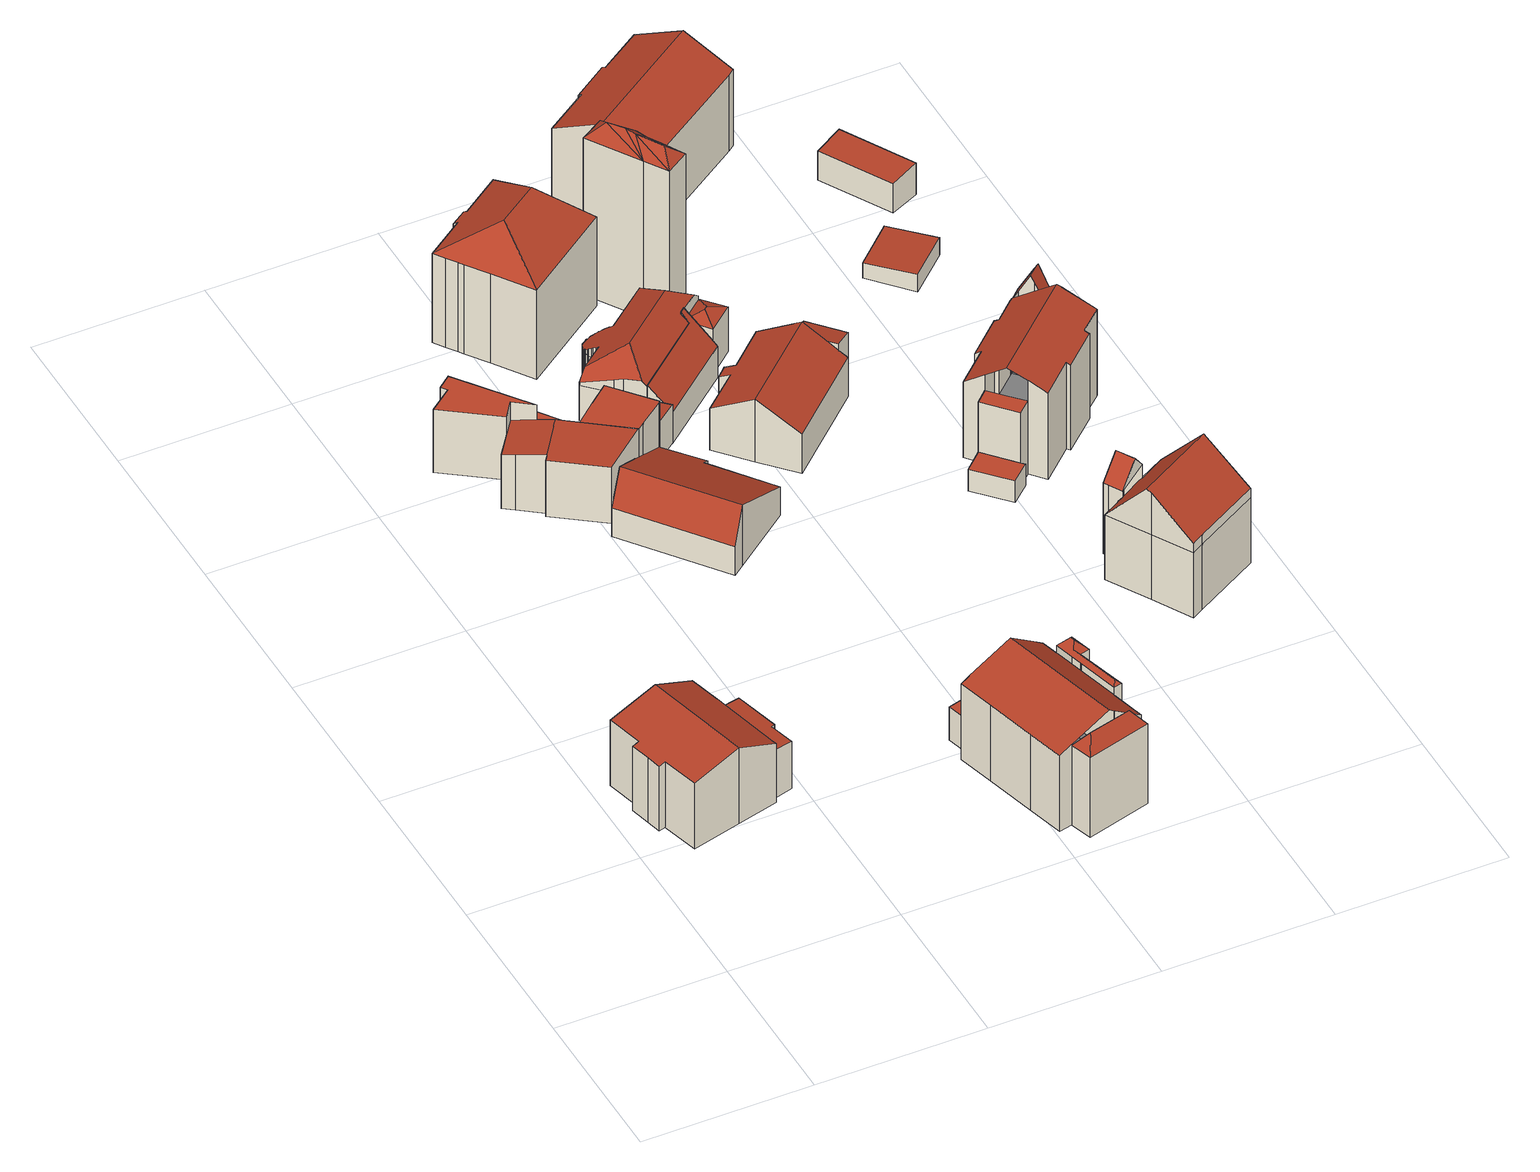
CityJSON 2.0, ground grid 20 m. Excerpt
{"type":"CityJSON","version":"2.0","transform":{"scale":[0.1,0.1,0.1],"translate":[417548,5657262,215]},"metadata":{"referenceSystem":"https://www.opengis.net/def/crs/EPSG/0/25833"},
"CityObjects":{
"building1":{"type":"Building","attributes":{"Gemeindeschluessel":14612000,"Geometrietyp2DReferenz":"3000","function":"31001_9998","roofType":"9999"},"children":["building1-1","building1-2"]},
"building1-1":{"type":"BuildingPart","attributes":{"Dachtyp_tdc":"tdcGableRoof","Dachneigung":13.13,"QualitaetDacherkennung":36,"Geometrietyp2DReferenz":"3000","measuredHeight":10.31,"roofType":"3100"},"parents":["building1"],"geometry":[{"type":"MultiSurface","lod":"2","boundaries":[[[0,1,2,3]],[[1,4,5,2]],[[4,6,7,5]],[[6,8,9,7]],[[8,10,11,9]],[[10,12,13,11]],[[12,14,15,13]],[[14,16,17,15]],[[16,18,19,17]],[[18,20,21,19]],[[20,22,23,21]],[[22,24,25,23]],[[24,26,25]],[[20,18,16,14,12,10,8,6,4]],[[4,1,0,24,22,20]],[[3,2,5,7,9,11,13,15,17,19,21,23,25]],[[0,3,27]]],"semantics":{"surfaces":[{"type":"WallSurface"},{"type":"RoofSurface"},{"type":"GroundSurface"}],"values":[0,0,0,0,0,0,0,0,0,0,0,0,0,1,1,2,0]}}]},
"building1-2":{"type":"BuildingPart","attributes":{"Dachtyp_tdc":"tdcPolyFlatRoof","Dachneigung":3.72,"QualitaetDacherkennung":61,"Geometrietyp2DReferenz":"3000","measuredHeight":6.53,"roofType":"2100"},"parents":["building1"],"geometry":[{"type":"MultiSurface","lod":"2","boundaries":[[[26,28,29,25]],[[28,30,31,29]],[[30,32,33,31]],[[32,34,35,33]],[[34,27,3,35]],[[34,32,30,28,26,27]],[[3,25,29,31,33,35]]],"semantics":{"surfaces":[{"type":"WallSurface"},{"type":"RoofSurface"},{"type":"GroundSurface"}],"values":[0,0,0,0,0,1,2]}}]},
"building2":{"type":"Building","attributes":{"Dachtyp_tdc":"tdcPolyFlatRoof","Gemeindeschluessel":14612000,"Dachneigung":0,"QualitaetDacherkennung":26,"Geometrietyp2DReferenz":"3000","measuredHeight":8.59,"function":"31001_9998","roofType":"1000"},"geometry":[{"type":"Solid","lod":"2","boundaries":[[[[36,37,38,39]],[[37,40,41,38]],[[40,42,43,41]],[[42,44,45,43]],[[44,46,47,45]],[[46,48,49,47]],[[48,50,51,49]],[[50,36,39,51]],[[50,48,46,44,42,40,37,36]],[[39,38,41,43,45,47,49,51]]]],"semantics":{"surfaces":[{"type":"WallSurface"},{"type":"RoofSurface"},{"type":"GroundSurface"}],"values":[[0,0,0,0,0,0,0,0,1,2]]}}]},
"building3":{"type":"Building","attributes":{"Gemeindeschluessel":14612000,"Geometrietyp2DReferenz":"3000","function":"31001_9998","roofType":"9999"},"children":["building3-1","building3-2"]},
"building3-1":{"type":"BuildingPart","attributes":{"Dachtyp_tdc":"tdcPolyFlatRoof","Dachneigung":3.4,"QualitaetDacherkennung":60,"Geometrietyp2DReferenz":"3000","measuredHeight":7.96,"roofType":"2100"},"parents":["building3"],"geometry":[{"type":"MultiSurface","lod":"2","boundaries":[[[52,53,54,55]],[[56,57,58,59]],[[56,60,61,57]],[[60,52,55,61]],[[60,56,59,62,53,52]],[[55,54,58,57,61]]],"semantics":{"surfaces":[{"type":"WallSurface"},{"type":"RoofSurface"},{"type":"GroundSurface"}],"values":[0,0,0,0,1,2]}}]},
"building3-2":{"type":"BuildingPart","attributes":{"Dachtyp_tdc":"tdcPolyFlatRoof","Dachneigung":7.46,"QualitaetDacherkennung":32,"Geometrietyp2DReferenz":"3000","measuredHeight":7.92,"roofType":"2100"},"parents":["building3"],"geometry":[{"type":"MultiSurface","lod":"2","boundaries":[[[63,64,65,66]],[[64,59,58,65]],[[67,68,69,54,53]],[[68,70,71,69]],[[70,72,73,71]],[[72,63,66,73]],[[72,70,68,67,62,59,64,63]],[[66,65,58,54,69,71,73]]],"semantics":{"surfaces":[{"type":"WallSurface"},{"type":"RoofSurface"},{"type":"GroundSurface"}],"values":[0,0,0,0,0,0,1,2]}}]},
"building4":{"type":"Building","attributes":{"Gemeindeschluessel":14612000,"Geometrietyp2DReferenz":"3000","function":"31001_9998","roofType":"9999"},"children":["building4-1","building4-2"]},
"building4-1":{"type":"BuildingPart","attributes":{"Dachtyp_tdc":"tdcPolyFlatRoof","Dachneigung":0,"QualitaetDacherkennung":65,"Geometrietyp2DReferenz":"3000","measuredHeight":7.98,"roofType":"1000"},"parents":["building4"],"geometry":[{"type":"MultiSurface","lod":"2","boundaries":[[[74,75,76,77]],[[75,78,79,76]],[[78,80,81,79]],[[80,82,83,84,81]],[[85,86,87,88,89]],[[86,74,77,87]],[[86,85,82,80,78,75,74]],[[77,76,79,81,84,88,87]]],"semantics":{"surfaces":[{"type":"WallSurface"},{"type":"RoofSurface"},{"type":"GroundSurface"}],"values":[0,0,0,0,0,0,1,2]}}]},
"building4-2":{"type":"BuildingPart","attributes":{"Dachtyp_tdc":"tdcPolyFlatRoof","Dachneigung":0,"QualitaetDacherkennung":0,"Geometrietyp2DReferenz":"3000","measuredHeight":4.23,"roofType":"9999"},"parents":["building4"],"geometry":[{"type":"MultiSurface","lod":"2","boundaries":[[[90,91,83,89,92]],[[92,89,88,93]],[[83,91,94,84]],[[91,90,95,94]],[[90,92,93,95]],[[93,88,84,94,95]],[[84,88,89,83]]],"semantics":{"surfaces":[{"type":"RoofSurface"},{"type":"WallSurface"},{"type":"GroundSurface"},{"type":"ClosureSurface","isClosure":"1","QuelleClosure":"LoD1Solid"}],"values":[0,1,1,1,1,2,3]}}]},
"building5":{"type":"Building","attributes":{"Dachtyp_tdc":"tdcGableRoof","Gemeindeschluessel":14612000,"Dachneigung":26.34,"QualitaetDacherkennung":15,"Geometrietyp2DReferenz":"3000","measuredHeight":8.18,"function":"31001_9998","roofType":"3100"},"geometry":[{"type":"Solid","lod":"2","boundaries":[[[[96,97,98,99]],[[97,100,101,98]],[[100,102,103,101]],[[102,104,105,103]],[[104,106,107,105]],[[106,108,109,107]],[[108,110,111,109]],[[110,112,113,111]],[[112,114,115,113]],[[114,96,99,115]],[[110,108,106,104]],[[104,102,100,97,96,114,112,110]],[[99,98,101,103,105,107,109,111,113,115]]]],"semantics":{"surfaces":[{"type":"WallSurface"},{"type":"RoofSurface"},{"type":"GroundSurface"}],"values":[[0,0,0,0,0,0,0,0,0,0,1,1,2]]}}]},
"building6":{"type":"Building","attributes":{"Gemeindeschluessel":14612000,"Geometrietyp2DReferenz":"3000","function":"31001_9998","roofType":"9999"},"children":["building6-1","building6-2","building6-3","building6-4"]},
"building6-1":{"type":"BuildingPart","attributes":{"Dachtyp_tdc":"tdcPolyFlatRoof","Dachneigung":0,"QualitaetDacherkennung":53,"Geometrietyp2DReferenz":"3000","measuredHeight":4.49,"roofType":"1000"},"parents":["building6"],"geometry":[{"type":"MultiSurface","lod":"2","boundaries":[[[116,117,118,119]],[[117,120,121,118]],[[120,122,123,121]],[[122,124,125,123]],[[124,126,127,125]],[[126,128,129,127]],[[128,130,131,129]],[[128,126,124,122,120,117,116,132,130]],[[131,133,119,118,121,123,125,127,129]]],"semantics":{"surfaces":[{"type":"WallSurface"},{"type":"RoofSurface"},{"type":"GroundSurface"}],"values":[0,0,0,0,0,0,0,1,2]}}]},
"building6-2":{"type":"BuildingPart","attributes":{"Dachtyp_tdc":"tdcFreeFormRoof","Dachneigung":53.78,"QualitaetDacherkennung":12,"Geometrietyp2DReferenz":"3000","measuredHeight":12.62,"roofType":"5000"},"parents":["building6"],"geometry":[{"type":"MultiSurface","lod":"2","boundaries":[[[134,135,136,137,138]],[[135,139,140,136]],[[139,141,142,140]],[[143,141,139]],[[144,143,139,135]],[[144,135,134]],[[143,144,134,145,146,141]],[[137,136,140,142,147]]],"semantics":{"surfaces":[{"type":"WallSurface"},{"type":"RoofSurface"},{"type":"GroundSurface"}],"values":[0,0,0,1,1,1,1,2]}}]},
"building6-3":{"type":"BuildingPart","attributes":{"Dachtyp_tdc":"tdcFreeFormRoof","Dachneigung":49.1,"QualitaetDacherkennung":19,"Geometrietyp2DReferenz":"3000","measuredHeight":11.46,"roofType":"5000"},"parents":["building6"],"geometry":[{"type":"MultiSurface","lod":"2","boundaries":[[[148,149,150,151,152]],[[149,153,154,150]],[[153,155,156,154]],[[155,157,158,156]],[[157,159,160,161,158]],[[162,159,157]],[[163,162,157,155]],[[164,163,155,153]],[[165,164,153,149]],[[165,149,148]],[[162,163,164,165,148,159]],[[151,150,154,156,158,161]]],"semantics":{"surfaces":[{"type":"WallSurface"},{"type":"RoofSurface"},{"type":"GroundSurface"}],"values":[0,0,0,0,0,1,1,1,1,1,1,2]}}]},
"building6-4":{"type":"BuildingPart","attributes":{"Dachtyp_tdc":"tdcGableRoof","Dachneigung":18.45,"QualitaetDacherkennung":30,"Geometrietyp2DReferenz":"3000","measuredHeight":12.59,"roofType":"3100"},"parents":["building6"],"geometry":[{"type":"MultiSurface","lod":"2","boundaries":[[[166,167,168,169]],[[167,170,171,168]],[[170,172,116,119,171]],[[173,174,175,131,130]],[[174,152,151,175]],[[160,176,177,161]],[[176,138,137,177]],[[178,179,180,142,141]],[[179,166,169,180]],[[181,145,138,176,160,152,174,173,182]],[[182,172,170,167,166,179,178,181]],[[169,168,171,119,133,131,175,151,161,177,137,147,142,180]]],"semantics":{"surfaces":[{"type":"WallSurface"},{"type":"RoofSurface"},{"type":"GroundSurface"}],"values":[0,0,0,0,0,0,0,0,0,1,1,2]}}]},
"building7":{"type":"Building","attributes":{"Dachtyp_tdc":"tdcPolyFlatRoof","Gemeindeschluessel":14612000,"Dachneigung":4.05,"QualitaetDacherkennung":63,"Geometrietyp2DReferenz":"3000","measuredHeight":5.22,"function":"31001_9998","roofType":"2100"},"geometry":[{"type":"Solid","lod":"2","boundaries":[[[[183,184,185,87]],[[184,186,187,185]],[[186,188,189,187]],[[188,190,191,189]],[[190,192,77,191]],[[192,183,87,77]],[[192,190,188,186,184,183]],[[87,185,187,189,191,77]]]],"semantics":{"surfaces":[{"type":"WallSurface"},{"type":"RoofSurface"},{"type":"GroundSurface"}],"values":[[0,0,0,0,0,0,1,2]]}}]},
"building8":{"type":"Building","attributes":{"Dachtyp_tdc":"tdcFreeFormRoof","Gemeindeschluessel":14612000,"Dachneigung":32.28,"QualitaetDacherkennung":62,"Geometrietyp2DReferenz":"3000","measuredHeight":15.93,"function":"31001_9998","roofType":"5000"},"geometry":[{"type":"Solid","lod":"2","boundaries":[[[[193,194,195,196]],[[194,197,198,195]],[[197,199,200,198]],[[199,201,202,200]],[[201,203,204,202]],[[203,205,206,204]],[[205,207,208,206]],[[207,209,210,208]],[[209,211,212,210]],[[211,213,214,212]],[[215,216,217,218]],[[216,219,220,217]],[[219,221,222,220]],[[221,223,224,222]],[[223,193,196,224]],[[219,216,215,213,211,209,225]],[[209,207,226,225]],[[207,205,203,201,199,197,226]],[[197,194,193,223,221,219,225,226]],[[196,195,198,200,202,204,206,208,210,212,214,218,217,220,222,224]],[[213,215,218,214]]]],"semantics":{"surfaces":[{"type":"WallSurface"},{"type":"RoofSurface"},{"type":"GroundSurface"}],"values":[[0,0,0,0,0,0,0,0,0,0,0,0,0,0,0,1,1,1,1,2,0]]}}]},
"building9":{"type":"Building","attributes":{"Dachtyp_tdc":"tdcFreeFormRoof","Gemeindeschluessel":14612000,"Dachneigung":35.58,"QualitaetDacherkennung":43,"Geometrietyp2DReferenz":"3000","measuredHeight":9.4,"function":"31001_9998","roofType":"5000"},"geometry":[{"type":"Solid","lod":"2","boundaries":[[[[227,228,229,230]],[[228,231,232,229]],[[231,233,234,232]],[[233,235,236,234]],[[235,237,238,236]],[[237,239,240,238]],[[239,241,242,240]],[[241,243,244,242]],[[243,245,246,244]],[[245,247,248,246]],[[247,249,250,248]],[[249,251,252,250]],[[251,253,254,252]],[[253,255,256,254]],[[255,257,258,256]],[[257,259,260,258]],[[259,261,262,260]],[[261,263,264,262]],[[263,265,266,264]],[[265,267,268,266]],[[267,269,270,268]],[[269,271,272,270]],[[271,273,274,272]],[[273,275,276,274]],[[275,277,278,276]],[[277,279,280,278]],[[279,281,282,280]],[[281,283,284,282]],[[283,285,286,284]],[[285,287,288,286]],[[287,289,290,288]],[[289,291,292,290]],[[291,293,294,292]],[[293,295,296,294]],[[295,297,298,296]],[[297,299,300,298]],[[299,301,302,300]],[[301,303,304,302]],[[303,305,306,304]],[[305,307,308,306]],[[307,309,310,308]],[[309,311,312,310]],[[311,313,314,312]],[[313,315,316,314]],[[315,317,318,316]],[[317,319,320,318]],[[319,321,322,320]],[[321,323,324,322]],[[323,325,326,324]],[[325,227,230,326]],[[327,328,329,330,331,332]],[[333,334,335,336,337]],[[338,339,340,341,333,337,329,328]],[[337,336,342,343,344,345,346,347,348,349,350,351,352,353,354,355,356,357,358,359,360,361,362,279,277,275,273,271,269,363,364,365,366,367,368,369,370,371,372,373,374,375,376,330,329]],[[241,376,375,243]],[[239,331,330,376,241]],[[243,375,374,245]],[[245,374,373,247]],[[247,373,372,249]],[[249,372,371,251]],[[251,371,370,253]],[[253,370,369,255]],[[255,369,368,257]],[[257,368,367,259]],[[259,367,366,261]],[[261,366,365,263]],[[263,365,364,265]],[[265,364,363,267]],[[267,363,269]],[[279,362,281]],[[281,362,361,283]],[[283,361,360,285]],[[285,360,359,287]],[[287,359,358,289]],[[289,358,357,291]],[[291,357,356,293]],[[293,356,355,295]],[[295,355,354,297]],[[297,354,353,299]],[[299,353,352,301]],[[301,352,351,303]],[[303,351,350,305]],[[305,350,349,307]],[[307,349,348,309]],[[309,348,347,311]],[[311,347,346,313]],[[313,346,345,315]],[[315,345,344,317]],[[317,344,343,319]],[[319,343,342,321]],[[321,342,336,335,323]],[[227,341,340,228]],[[325,334,333,341,227]],[[228,340,339,231]],[[231,339,338,233]],[[233,338,328,327,235]],[[323,335,334,325]],[[235,327,332,237]],[[237,332,331,239]],[[230,229,232,234,236,238,240,242,244,246,248,250,252,254,256,258,260,262,264,266,268,270,272,274,276,278,280,282,284,286,288,290,292,294,296,298,300,302,304,306,308,310,312,314,316,318,320,322,324,326]]]],"semantics":{"surfaces":[{"type":"WallSurface"},{"type":"RoofSurface"},{"type":"GroundSurface"}],"values":[[0,0,0,0,0,0,0,0,0,0,0,0,0,0,0,0,0,0,0,0,0,0,0,0,0,0,0,0,0,0,0,0,0,0,0,0,0,0,0,0,0,0,0,0,0,0,0,0,0,0,1,1,1,1,0,0,0,0,0,0,0,0,0,0,0,0,0,0,0,0,0,0,0,0,0,0,0,0,0,0,0,0,0,0,0,0,0,0,0,0,0,0,0,0,0,0,0,0,0,2]]}}]},
"building10":{"type":"Building","attributes":{"Dachtyp_tdc":"tdcPolyFlatRoof","Gemeindeschluessel":14612000,"Dachneigung":44.81,"QualitaetDacherkennung":23,"Geometrietyp2DReferenz":"3000","measuredHeight":8.01,"function":"31001_9998","roofType":"2100"},"geometry":[{"type":"Solid","lod":"2","boundaries":[[[[377,378,379,380]],[[378,381,382,379]],[[381,383,384,382]],[[383,385,386,384]],[[385,387,388,386]],[[387,389,390,388]],[[389,377,380,390]],[[389,387,385,383,381,378,377]],[[380,379,382,384,386,388,390]]]],"semantics":{"surfaces":[{"type":"WallSurface"},{"type":"RoofSurface"},{"type":"GroundSurface"}],"values":[[0,0,0,0,0,0,0,1,2]]}}]},
"building11":{"type":"Building","attributes":{"Dachtyp_tdc":"tdcFreeFormRoof","Gemeindeschluessel":14612000,"Dachneigung":24.71,"QualitaetDacherkennung":12,"Geometrietyp2DReferenz":"3000","measuredHeight":6.9,"function":"31001_9998","roofType":"5000"},"geometry":[{"type":"Solid","lod":"2","boundaries":[[[[391,392,393,394]],[[392,395,396,393]],[[395,397,398,396]],[[397,391,394,398]],[[399,400,397,395]],[[399,395,392]],[[400,399,392,391]],[[400,391,397]],[[394,393,396,398]]]],"semantics":{"surfaces":[{"type":"WallSurface"},{"type":"RoofSurface"},{"type":"GroundSurface"}],"values":[[0,0,0,0,1,1,1,1,2]]}}]},
"building12":{"type":"Building","attributes":{"Dachtyp_tdc":"tdcFreeFormRoof","Gemeindeschluessel":14612000,"Dachneigung":43.14,"QualitaetDacherkennung":5,"Geometrietyp2DReferenz":"3000","measuredHeight":23.07,"function":"31001_9998","roofType":"5000"},"geometry":[{"type":"Solid","lod":"2","boundaries":[[[[401,402,403,404]],[[402,405,406,403]],[[405,407,408,406]],[[407,409,410,408]],[[409,411,412,410]],[[411,413,414,412]],[[413,415,416,414]],[[415,401,404,416]],[[415,417,401]],[[413,417,415]],[[417,413,418]],[[419,418,413,411]],[[420,419,411,409]],[[420,409,407]],[[418,402,417]],[[418,405,402]],[[419,405,418]],[[420,405,419]],[[405,420,407]],[[417,402,401]],[[404,403,406,408,410,412,414,416]]]],"semantics":{"surfaces":[{"type":"WallSurface"},{"type":"RoofSurface"},{"type":"GroundSurface"}],"values":[[0,0,0,0,0,0,0,0,1,1,1,1,1,1,1,1,1,1,1,1,2]]}}]},
"building13":{"type":"Building","attributes":{"Gemeindeschluessel":14612000,"Geometrietyp2DReferenz":"3000","function":"31001_9998","roofType":"9999"},"children":["building13-1","building13-2"]},
"building13-1":{"type":"BuildingPart","attributes":{"Dachtyp_tdc":"tdcPolyFlatRoof","Dachneigung":11.98,"QualitaetDacherkennung":59,"Geometrietyp2DReferenz":"3000","measuredHeight":6.76,"roofType":"2100"},"parents":["building13"],"geometry":[{"type":"MultiSurface","lod":"2","boundaries":[[[421,422,423,424]],[[422,425,426,423]],[[425,427,428,429,426]],[[427,425,422,421,430,431]],[[424,423,426,429,432]]],"semantics":{"surfaces":[{"type":"WallSurface"},{"type":"RoofSurface"},{"type":"GroundSurface"}],"values":[0,0,0,1,2]}}]},
"building13-2":{"type":"BuildingPart","attributes":{"Dachtyp_tdc":"tdcGableRoof","Dachneigung":31.76,"QualitaetDacherkennung":55,"Geometrietyp2DReferenz":"3000","measuredHeight":8.45,"roofType":"3100"},"parents":["building13"],"geometry":[{"type":"MultiSurface","lod":"2","boundaries":[[[433,434,435,436]],[[434,437,438,435]],[[437,439,440,438]],[[439,441,421,424,440]],[[428,442,443,429]],[[442,444,445,443]],[[444,446,447,445]],[[446,448,449,447]],[[448,450,451,449]],[[450,433,436,451]],[[446,444,442,428,431,452]],[[452,441,439,437,434,433,450,448,446]],[[436,435,438,440,424,432,429,443,445,447,449,451]]],"semantics":{"surfaces":[{"type":"WallSurface"},{"type":"RoofSurface"},{"type":"GroundSurface"}],"values":[0,0,0,0,0,0,0,0,0,0,1,1,2]}}]},
"building14":{"type":"Building","attributes":{"Dachtyp_tdc":"tdcPolyFlatRoof","Gemeindeschluessel":14612000,"Dachneigung":0,"QualitaetDacherkennung":64,"Geometrietyp2DReferenz":"3000","measuredHeight":2.85,"function":"31001_9998","roofType":"1000"},"geometry":[{"type":"Solid","lod":"2","boundaries":[[[[453,454,455,456]],[[454,457,458,455]],[[457,459,460,458]],[[459,461,462,460]],[[461,453,456,462]],[[461,459,457,454,453]],[[456,455,458,460,462]]]],"semantics":{"surfaces":[{"type":"WallSurface"},{"type":"RoofSurface"},{"type":"GroundSurface"}],"values":[[0,0,0,0,0,1,2]]}}]},
"building15":{"type":"Building","attributes":{"Dachtyp_tdc":"tdcGableRoof","Gemeindeschluessel":14612000,"Dachneigung":28.12,"QualitaetDacherkennung":64,"Geometrietyp2DReferenz":"3000","measuredHeight":13.14,"function":"31001_9998","roofType":"3100"},"geometry":[{"type":"Solid","lod":"2","boundaries":[[[[463,464,465,466]],[[464,467,468,465]],[[467,469,470,468]],[[469,471,472,470]],[[471,473,474,472]],[[473,475,476,474]],[[475,477,478,476]],[[477,479,480,478]],[[479,481,482,480]],[[481,483,484,482]],[[483,485,486,484]],[[485,463,466,486]],[[481,479,477,475,473,471,469,467]],[[467,464,463,485,483,481]],[[466,465,468,470,472,474,476,478,480,482,484,486]]]],"semantics":{"surfaces":[{"type":"WallSurface"},{"type":"RoofSurface"},{"type":"GroundSurface"}],"values":[[0,0,0,0,0,0,0,0,0,0,0,0,1,1,2]]}}]},
"building16":{"type":"Building","attributes":{"Gemeindeschluessel":14612000,"Geometrietyp2DReferenz":"3000","function":"31001_9998","roofType":"9999"},"children":["building16-1","building16-2"]},
"building16-1":{"type":"BuildingPart","attributes":{"Dachtyp_tdc":"tdcGableRoof","Dachneigung":50.58,"QualitaetDacherkennung":60,"Geometrietyp2DReferenz":"3000","measuredHeight":12.46,"roofType":"3100"},"parents":["building16"],"geometry":[{"type":"MultiSurface","lod":"2","boundaries":[[[487,488,489,490,491]],[[492,493,494,495,496]],[[493,497,498,494]],[[497,487,491,498]],[[499,497,493,492,500]],[[487,499,500,488]],[[497,499,487]],[[488,500,492]],[[491,490,495,494,498]]],"semantics":{"surfaces":[{"type":"WallSurface"},{"type":"RoofSurface"},{"type":"GroundSurface"}],"values":[0,0,0,0,1,1,0,0,2]}}]},
"building16-2":{"type":"BuildingPart","attributes":{"Dachtyp_tdc":"tdcGableRoof","Dachneigung":48.91,"QualitaetDacherkennung":56,"Geometrietyp2DReferenz":"3000","measuredHeight":14.85,"roofType":"3100"},"parents":["building16"],"geometry":[{"type":"MultiSurface","lod":"2","boundaries":[[[489,501,502,490]],[[501,503,504,502]],[[503,505,506,504]],[[505,507,508,506]],[[507,509,510,508]],[[509,511,512,510]],[[511,513,514,512]],[[513,515,516,514]],[[515,496,495,516]],[[496,515,513,511,517,518,501,489]],[[518,517,519,520,521,522]],[[501,518,522,503]],[[503,522,521,505]],[[505,521,520,507]],[[507,520,519,509]],[[509,519,517,511]],[[490,502,504,506,508,510,512,514,516,495]]],"semantics":{"surfaces":[{"type":"WallSurface"},{"type":"RoofSurface"},{"type":"GroundSurface"}],"values":[0,0,0,0,0,0,0,0,0,1,1,0,0,0,0,0,2]}}]},
"building17":{"type":"Building","attributes":{"Gemeindeschluessel":14612000,"Geometrietyp2DReferenz":"3000","function":"31001_9998","roofType":"9999"},"children":["building17-1","building17-2","building17-3"]},
"building17-1":{"type":"BuildingPart","attributes":{"Dachtyp_tdc":"tdcGableRoof","Dachneigung":35.77,"QualitaetDacherkennung":49,"Geometrietyp2DReferenz":"3000","measuredHeight":13.67,"roofType":"3100"},"parents":["building17"],"geometry":[{"type":"MultiSurface","lod":"2","boundaries":[[[523,524,525,526]],[[524,527,528,525]],[[527,529,530,528]],[[529,531,532,530]],[[531,533,534,532]],[[535,536,537,538,539]],[[536,540,541,537]],[[540,542,543,541]],[[542,544,545,543]],[[544,546,547,545]],[[546,548,549,547]],[[548,550,551,552,549]],[[553,554,555,556,557]],[[554,523,526,555]],[[558,550,548,546,544,542,540,536,535,559]],[[559,560,561,533,531,529,527,524,523,554,553,558]],[[526,525,528,530,532,534,562,538,537,541,543,545,547,549,552,563,556,555]]],"semantics":{"surfaces":[{"type":"WallSurface"},{"type":"RoofSurface"},{"type":"GroundSurface"}],"values":[0,0,0,0,0,0,0,0,0,0,0,0,0,0,1,1,2]}}]},
"building17-2":{"type":"BuildingPart","attributes":{"Dachtyp_tdc":"tdcGableRoof","Dachneigung":66.17,"QualitaetDacherkennung":3,"Geometrietyp2DReferenz":"3000","measuredHeight":13.92,"roofType":"3100"},"parents":["building17"],"geometry":[{"type":"MultiSurface","lod":"2","boundaries":[[[564,565,566,534]],[[565,567,568,566]],[[567,569,570,568]],[[569,539,538,570]],[[569,571,572,560,573,539]],[[574,561,572,571,575,576]],[[565,576,575,567]],[[564,574,576,565]],[[567,575,571,569]],[[538,562,534,566,568,570]]],"semantics":{"surfaces":[{"type":"WallSurface"},{"type":"RoofSurface"},{"type":"GroundSurface"}],"values":[0,0,0,0,1,1,0,0,0,2]}}]},
"building17-3":{"type":"BuildingPart","attributes":{"Dachtyp_tdc":"tdcPolyFlatRoof","Dachneigung":0,"QualitaetDacherkennung":48,"Geometrietyp2DReferenz":"3000","measuredHeight":9.86,"roofType":"1000"},"parents":["building17"],"geometry":[{"type":"MultiSurface","lod":"2","boundaries":[[[577,578,579,580]],[[578,557,556,579]],[[551,577,580,552]],[[551,581,557,578,577]],[[580,579,556,563,552]]],"semantics":{"surfaces":[{"type":"WallSurface"},{"type":"RoofSurface"},{"type":"GroundSurface"}],"values":[0,0,0,1,2]}}]},
"building18":{"type":"Building","attributes":{"Dachtyp_tdc":"tdcPolyFlatRoof","Gemeindeschluessel":14612000,"Dachneigung":3.16,"QualitaetDacherkennung":68,"Geometrietyp2DReferenz":"3000","measuredHeight":2.38,"function":"31001_9998","roofType":"2100"},"geometry":[{"type":"Solid","lod":"2","boundaries":[[[[582,583,584,585]],[[583,586,587,584]],[[586,588,589,587]],[[588,582,585,589]],[[588,586,583,582]],[[585,584,587,589]]]],"semantics":{"surfaces":[{"type":"WallSurface"},{"type":"RoofSurface"},{"type":"GroundSurface"}],"values":[[0,0,0,0,1,2]]}}]},
"building19":{"type":"Building","attributes":{"Dachtyp_tdc":"tdcPolyFlatRoof","Gemeindeschluessel":14612000,"Dachneigung":5.51,"QualitaetDacherkennung":59,"Geometrietyp2DReferenz":"3000","measuredHeight":4.21,"function":"31001_9998","roofType":"2100"},"geometry":[{"type":"Solid","lod":"2","boundaries":[[[[590,591,592,593]],[[591,594,595,592]],[[594,596,597,595]],[[596,590,593,597]],[[596,594,591,590]],[[593,592,595,597]]]],"semantics":{"surfaces":[{"type":"WallSurface"},{"type":"RoofSurface"},{"type":"GroundSurface"}],"values":[[0,0,0,0,1,2]]}}]}
},
"vertices":[
[141,177,131],[143,172,131],[143,172,51],[141,177,51],[94,159,154],[94,159,51],[35,144,140],[35,144,51],[23,188,140],[23,188,51],[15,186,138],[15,186,51],[11,203,138],[11,203,51],[5,227,138],[5,227,51],[13,229,140],[13,229,51],[2,272,140],[2,272,51],[61,287,154],[61,287,51],[110,299,131],[110,299,51],[120,262,131],[120,262,51],[120,262,117],[141,177,117],
[149,270,115],[149,270,51],[163,216,115],[163,216,51],[159,214,115],[159,214,51],[167,184,115],[167,184,51],
[141,719,170],[119,735,170],[119,735,84],[141,719,84],[105,716,170],[105,716,84],[43,760,170],[43,760,84],[70,781,170],[70,781,84],[65,788,170],[65,788,84],[80,800,170],[80,800,84],[104,768,170],[104,768,84],
[121,658,149],[124,662,150],[124,662,73],[121,658,73],[227,656,153],[227,656,73],[157,707,73],[157,707,153],[177,618,149],[177,618,73],[153,702,153],
[119,735,146],[141,719,150],[141,719,73],[119,735,73],[124,662,153],[98,681,148],[98,681,73],[86,690,146],[86,690,73],[105,716,146],[105,716,73],
[267,687,151],[265,685,151],[265,685,71],[267,687,71],[236,663,151],[236,663,71],[227,656,151],[227,656,71],[177,693,151],[177,693,113],[177,693,71],[204,716,151],[227,735,151],[227,735,71],[204,716,71],[204,716,113],
[104,768,113],[141,719,113],[144,798,113],[144,798,71],[141,719,71],[104,768,71],
[265,685,91],[301,645,89],[301,645,55],[265,685,55],[294,639,94],[294,639,55],[347,570,94],[347,570,55],[277,517,137],[277,517,55],[263,506,94],[263,506,55],[177,618,94],[177,618,55],[191,628,137],[191,628,55],[227,656,115],[227,656,55],[236,663,109],[236,663,55],
[367,176,71],[359,206,71],[359,206,26],[367,176,26],[385,213,71],[385,213,26],[390,226,71],[390,226,26],[412,232,71],[412,232,26],[425,224,71],[425,224,26],[449,231,71],[449,231,26],[457,201,71],[457,201,26],[422,191,71],[422,191,26],
[489,51,134],[497,25,134],[497,25,26],[489,51,26],[489,51,131],[420,4,134],[420,4,26],[412,30,134],[412,30,26],[429,21,152],[480,34,152],[486,50,134],[462,44,134],[462,44,26],
[471,183,129],[491,188,129],[491,188,26],[471,183,26],[471,183,119],[498,162,129],[498,162,26],[487,159,129],[487,159,26],[504,99,129],[504,99,26],[494,97,129],[494,97,119],[494,97,26],[498,103,134],[481,163,134],[485,170,141],[484,175,141],
[384,70,129],[368,129,129],[368,129,26],[384,70,26],[356,173,129],[356,173,26],[367,176,133],[457,201,125],[465,203,119],[465,203,26],[505,56,119],[505,56,26],[412,30,135],[396,26,129],[396,26,26],[462,44,152],[422,191,152],
[227,735,119],[247,752,119],[247,752,71],[255,746,119],[255,746,71],[272,726,121],[272,726,71],[291,705,123],[291,705,71],[267,687,123],
[197,998,195],[199,994,199],[199,994,78],[197,998,78],[245,1026,199],[245,1026,78],[267,993,199],[267,993,78],[279,1001,181],[279,1001,78],[296,977,181],[296,977,78],[284,969,199],[284,969,78],[314,926,199],[314,926,78],[207,850,199],[207,850,78],[176,894,199],[176,894,78],[158,919,199],[158,919,78],[154,926,199],[146,937,199],[146,937,78],[154,926,78],[137,950,199],[137,950,78],[182,982,199],[182,982,78],[179,986,195],[179,986,78],[207,925,237],[255,958,237],
[355,808,120],[349,803,120],[349,803,73],[355,808,73],[355,795,120],[355,795,73],[272,726,120],[272,726,73],[255,746,120],[255,746,73],[247,752,120],[247,752,73],[220,778,120],[220,778,73],[256,805,120],[256,805,73],[254,807,120],[254,807,73],[252,810,120],[252,810,73],[251,812,120],[251,812,73],[249,815,120],[249,815,73],[249,817,120],[249,817,73],[248,820,120],[248,820,73],[248,822,120],[248,822,73],[248,823,120],[248,823,73],[248,825,120],[248,825,73],[248,827,120],[248,827,73],[249,828,120],[249,828,73],[249,830,120],[249,830,73],[250,831,120],[250,831,73],[251,833,120],[251,833,73],[252,835,120],[252,835,73],[253,836,120],[253,836,73],[255,837,120],[255,837,73],[256,838,120],[256,838,73],[257,838,120],[257,838,73],[258,839,120],[258,839,73],[259,839,120],[259,839,73],[261,839,120],[261,839,73],[263,840,120],[263,840,73],[264,840,120],[264,840,73],[265,840,120],[265,840,73],[266,839,120],[266,839,73],[267,839,120],[267,839,73],[269,839,120],[269,839,73],[271,838,120],[271,838,73],[272,838,120],[272,838,73],[274,837,120],[274,837,73],[275,836,120],[275,836,73],[276,835,120],[276,835,73],[278,834,120],[278,834,73],[279,833,120],[279,833,73],[280,832,120],[280,832,73],[281,831,120],[281,831,73],[282,830,120],[282,830,73],[283,829,120],[283,829,73],[284,828,120],[284,828,73],[346,879,120],[346,879,73],[384,832,120],[384,832,73],[255,746,140],[268,731,144],[272,766,167],[230,785,137],[220,778,124],[247,752,137],[375,824,148],[384,832,137],[346,879,125],[335,869,138],[342,824,167],[272,726,139],[355,795,139],[349,803,148],[355,808,148],[284,828,138],[283,829,137],[282,830,136],[281,831,135],[280,832,134],[279,833,133],[278,834,132],[276,835,131],[275,836,130],[274,837,128],[272,838,127],[271,838,126],[269,839,125],[267,839,124],[266,839,124],[265,840,123],[264,840,123],[263,840,122],[261,839,121],[259,839,121],[258,839,121],[250,831,121],[249,830,122],[249,828,122],[248,827,123],[248,825,123],[248,823,124],[248,822,125],[248,820,126],[249,817,128],[249,815,130],[251,812,132],[252,810,134],[254,807,136],[256,805,138],
[349,803,151],[355,808,151],[355,808,70],[349,803,70],[376,782,117],[376,782,70],[379,778,112],[379,778,70],[291,705,112],[291,705,70],[272,726,140],[272,726,70],[355,795,140],[355,795,70],
[406,807,133],[376,782,133],[376,782,72],[406,807,72],[355,808,133],[355,808,72],[384,832,133],[384,832,72],[378,806,141],[382,809,141],
[393,879,290],[366,862,290],[366,862,77],[393,879,77],[349,888,290],[349,888,77],[310,949,290],[310,949,77],[338,966,290],[338,966,77],[364,934,290],[364,934,77],[369,921,290],[369,921,77],[378,906,290],[378,906,77],[371,885,305],[353,914,306],[347,925,307],[334,943,306],
[454,752,122],[474,770,116],[474,770,54],[454,752,54],[507,733,116],[507,733,54],[487,715,122],[487,715,113],[487,715,54],[460,745,122],[478,725,122],[460,745,54],
[363,744,103],[375,755,103],[375,755,54],[363,744,54],[384,745,110],[384,745,54],[426,783,110],[426,783,54],[454,752,134],[494,707,107],[494,707,54],[397,620,107],[397,620,54],[362,658,139],[362,658,54],[329,696,110],[329,696,54],[372,734,110],[372,734,54],[460,745,139],
[548,540,63],[570,560,63],[570,560,34],[548,540,34],[601,525,63],[601,525,34],[605,521,63],[605,521,34],[583,502,63],[583,502,34],
[417,1000,179],[412,997,179],[412,997,76],[417,1000,76],[380,1046,207],[380,1046,76],[347,1095,176],[347,1095,76],[398,1129,176],[398,1129,76],[396,1132,173],[396,1132,76],[438,1161,173],[438,1161,76],[440,1157,176],[440,1157,76],[489,1189,176],[489,1189,76],[521,1140,207],[521,1140,76],[554,1091,179],[554,1091,76],[546,1085,179],[546,1085,76],
[674,434,115],[685,413,115],[685,413,97],[685,413,9],[674,434,9],[653,394,105],[644,409,105],[644,409,9],[653,394,9],[653,394,97],[641,415,105],[641,415,9],[661,426,133],[673,406,133],
[715,430,97],[715,430,9],[770,334,97],[770,334,9],[693,291,97],[693,291,9],[679,283,97],[679,283,9],[653,328,97],[653,328,9],[624,378,97],[624,378,9],[644,389,97],[644,389,9],[646,391,97],[646,391,9],[650,333,157],[741,384,157],[653,328,153],[679,283,110],[693,291,110],[770,334,110],
[606,625,135],[601,631,129],[601,631,32],[606,625,32],[642,668,130],[642,668,32],[646,664,133],[646,664,32],[669,685,134],[669,685,32],[672,687,134],[672,687,32],[709,646,167],[735,617,149],[735,617,32],[709,646,32],[709,646,96],[708,593,149],[708,593,32],[712,588,147],[712,588,32],[672,552,147],[672,552,32],[669,556,149],[669,556,32],[631,521,149],[631,521,32],[616,538,159],[616,538,131],[616,538,32],[584,573,152],[568,591,135],[568,591,32],[584,573,32],[584,573,131],[600,555,169],[705,650,169],[692,665,155],[673,686,135],[705,650,32],[600,555,32],
[672,687,96],[686,700,96],[686,700,32],[698,687,96],[698,687,32],[723,659,96],[723,659,32],[701,684,172],[686,671,172],[705,650,109],[672,687,132],[698,687,165],[686,700,132],
[601,525,131],[570,560,131],[570,560,32],[601,525,32],[600,555,131],
[634,904,80],[675,859,83],[675,859,59],[634,904,59],[629,817,83],[629,817,59],[588,862,80],[588,862,59],
[613,1015,104],[646,1032,108],[646,1032,65],[613,1015,65],[693,949,108],[693,949,65],[659,934,104],[659,934,65]
]}
